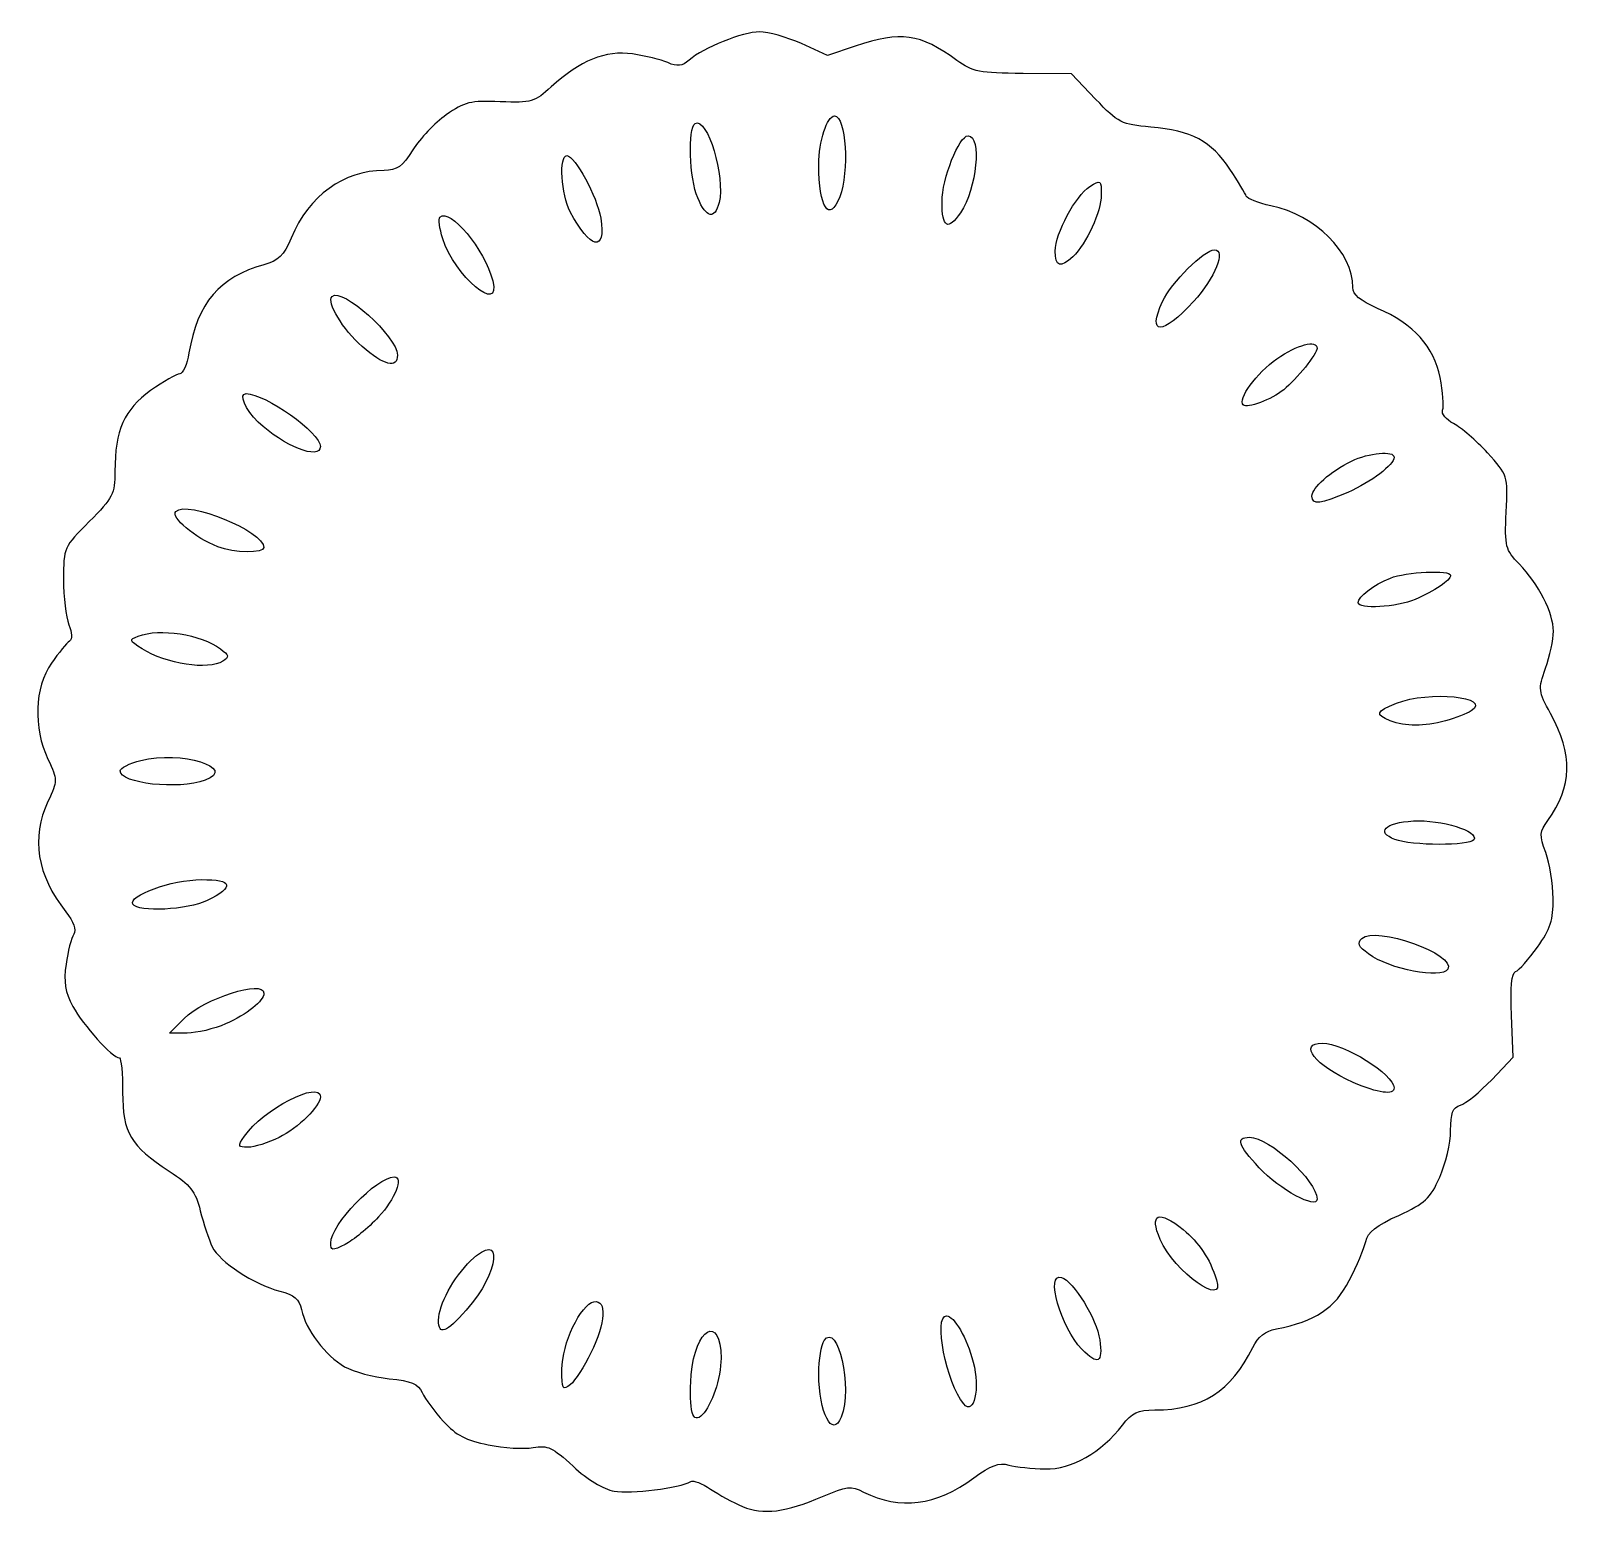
# Model space of a CAD drawing. Header units: centimetres. Extents: x -12.2 to 1.4, y -12.8 to 0.2.
import ezdxf

# ---------------------------------------------------------------- set-up
doc = ezdxf.new("R2010")
doc.units = ezdxf.units.CM
doc.header["$MEASUREMENT"] = 0
doc.layers.add('Layer 1', color=7, linetype='Continuous')

msp = doc.modelspace()

# ---------------------------------------------------------------- linework, layer by layer
at = {"layer": 'Layer 1'}
for points, knots in [([(-5.91981, -12.75681), (-6.00193, -12.72242), (-6.12834, -12.65358), (-6.20074, -12.60382), (-6.20074, -12.60382), (-6.27313, -12.55407), (-6.35118, -12.52458), (-6.37419, -12.53831), (-6.37419, -12.53831), (-6.46786, -12.59418), (-6.90007, -12.64817), (-7.04444, -12.62202), (-7.04444, -12.62202), (-7.13947, -12.60482), (-7.27808, -12.52088), (-7.40444, -12.40401), (-7.40444, -12.40401), (-7.58418, -12.23778), (-7.62801, -12.21725), (-7.75431, -12.24012), (-7.75431, -12.24012), (-7.83372, -12.2545), (-8.0111, -12.24374), (-8.1485, -12.21621), (-8.1485, -12.21621), (-8.34365, -12.1771), (-8.4291, -12.1323), (-8.53906, -12.01142), (-8.53906, -12.01142), (-8.61648, -11.92632), (-8.70055, -11.81276), (-8.7259, -11.75908), (-8.7259, -11.75908), (-8.76288, -11.68072), (-8.82026, -11.65666), (-9.01674, -11.63708), (-9.01674, -11.63708), (-9.15137, -11.62367), (-9.32642, -11.57611), (-9.40575, -11.53139), (-9.40575, -11.53139), (-9.5717, -11.43784), (-9.74802, -11.20492), (-9.78411, -11.03155), (-9.78411, -11.03155), (-9.80334, -10.93921), (-9.8458, -10.90276), (-9.97251, -10.86983), (-9.97251, -10.86983), (-10.20122, -10.81039), (-10.4999, -10.61436), (-10.56484, -10.48108), (-10.56484, -10.48108), (-10.59487, -10.41944), (-10.64212, -10.27766), (-10.66983, -10.16603), (-10.66983, -10.16603), (-10.71257, -9.99385), (-10.75387, -9.94113), (-10.94197, -9.81858), (-10.94197, -9.81858), (-11.28293, -9.59643), (-11.34978, -9.48334), (-11.35, -9.12832), (-11.35, -9.12832), (-11.3501, -8.96276), (-11.36297, -8.82728), (-11.37859, -8.82725), (-11.37859, -8.82725), (-11.43806, -8.82713), (-11.69941, -8.53776), (-11.78515, -8.3771), (-11.78515, -8.3771), (-11.85454, -8.24707), (-11.86817, -8.1635), (-11.8457, -8.00585), (-11.8457, -8.00585), (-11.82976, -7.89396), (-11.79948, -7.77549), (-11.77841, -7.74259), (-11.77841, -7.74259), (-11.75326, -7.70332), (-11.77699, -7.63609), (-11.84748, -7.54689), (-11.84748, -7.54689), (-12.10106, -7.226), (-12.15396, -6.8988), (-12.00386, -6.57963), (-12.00386, -6.57963), (-11.91811, -6.39731), (-11.91811, -6.39279), (-12.00386, -6.21046), (-12.00386, -6.21046), (-12.13479, -5.93205), (-12.12251, -5.58124), (-11.97444, -5.36962), (-11.97444, -5.36962), (-11.90943, -5.27671), (-11.83777, -5.18929), (-11.8152, -5.17537), (-11.8152, -5.17537), (-11.7909, -5.16037), (-11.79322, -5.10169), (-11.82091, -5.03139), (-11.82091, -5.03139), (-11.84662, -4.96613), (-11.86765, -4.7869), (-11.86765, -4.63311), (-11.86765, -4.63311), (-11.86765, -4.35656), (-11.86518, -4.35102), (-11.64267, -4.1282), (-11.64267, -4.1282), (-11.4345, -3.91975), (-11.41768, -3.88684), (-11.41768, -3.68821), (-11.41768, -3.68821), (-11.41768, -3.33035), (-11.33535, -3.14412), (-11.10501, -2.98094), (-11.10501, -2.98094), (-10.99237, -2.90113), (-10.87749, -2.83536), (-10.84971, -2.83476), (-10.84971, -2.83476), (-10.82194, -2.83417), (-10.78559, -2.75145), (-10.76894, -2.65095), (-10.76894, -2.65095), (-10.69674, -2.21513), (-10.4981, -1.98132), (-10.11276, -1.87858), (-10.11276, -1.87858), (-9.98458, -1.8444), (-9.94012, -1.80084), (-9.87392, -1.64457), (-9.87392, -1.64457), (-9.71541, -1.27042), (-9.41934, -1.05485), (-9.05985, -1.05184), (-9.05985, -1.05184), (-8.94518, -1.05088), (-8.90029, -1.0188), (-8.80783, -0.8718), (-8.80783, -0.8718), (-8.74596, -0.77342), (-8.61434, -0.63566), (-8.51535, -0.56565), (-8.51535, -0.56565), (-8.35387, -0.45146), (-8.30528, -0.43957), (-8.04288, -0.45), (-8.04288, -0.45), (-7.76677, -0.46096), (-7.74174, -0.45367), (-7.59583, -0.31978), (-7.59583, -0.31978), (-7.34412, -0.08881), (-7.1188, 0.00223), (-6.88323, -0.03187), (-6.88323, -0.03187), (-6.77213, -0.04795), (-6.63333, -0.08217), (-6.57478, -0.10792), (-6.57478, -0.10792), (-6.49088, -0.14482), (-6.45145, -0.13998), (-6.3886, -0.08508), (-6.3886, -0.08508), (-6.26428, 0.02351), (-5.91964, 0.1611), (-5.77051, 0.16169), (-5.77051, 0.16169), (-5.69626, 0.16198), (-5.53193, 0.11566), (-5.40532, 0.05877), (-5.40532, 0.05877), (-5.40532, 0.05877), (-5.17513, -0.04469), (-5.17513, -0.04469), (-5.17513, -0.04469), (-5.17513, -0.04469), (-4.93285, 0.03606), (-4.93285, 0.03606), (-4.93285, 0.03606), (-4.52873, 0.17074), (-4.37151, 0.14871), (-4.04218, -0.08875), (-4.04218, -0.08875), (-3.90416, -0.18827), (-3.84611, -0.19971), (-3.46363, -0.20273), (-3.46363, -0.20273), (-3.46363, -0.20273), (-3.0385, -0.2061), (-3.0385, -0.2061), (-3.0385, -0.2061), (-3.0385, -0.2061), (-2.82777, -0.42725), (-2.82777, -0.42725), (-2.82777, -0.42725), (-2.62827, -0.63662), (-2.60252, -0.64968), (-2.34493, -0.67223), (-2.34493, -0.67223), (-1.98809, -0.70346), (-1.81181, -0.79697), (-1.6524, -1.03958), (-1.6524, -1.03958), (-1.58051, -1.149), (-1.51549, -1.25647), (-1.50791, -1.27841), (-1.50791, -1.27841), (-1.50033, -1.30035), (-1.40338, -1.33775), (-1.29246, -1.36151), (-1.29246, -1.36151), (-0.89837, -1.44595), (-0.57772, -1.76529), (-0.5743, -2.07676), (-0.5743, -2.07676), (-0.57359, -2.14177), (-0.5135, -2.19283), (-0.35771, -2.26078), (-0.35771, -2.26078), (-0.04108, -2.3989), (0.13629, -2.59539), (0.1897, -2.86721), (0.1897, -2.86721), (0.21414, -2.99164), (0.22387, -3.11928), (0.21132, -3.15085), (0.21132, -3.15085), (0.19848, -3.18316), (0.24075, -3.23526), (0.30799, -3.26999), (0.30799, -3.26999), (0.3737, -3.30394), (0.50747, -3.41943), (0.60525, -3.52664), (0.60525, -3.52664), (0.7825, -3.721), (0.78298, -3.72252), (0.76857, -4.0449), (0.76857, -4.0449), (0.75497, -4.34894), (0.76169, -4.37606), (0.88118, -4.49934), (0.88118, -4.49934), (1.05213, -4.67571), (1.18158, -4.92974), (1.18158, -5.08886), (1.18158, -5.08886), (1.18158, -5.16064), (1.15094, -5.30648), (1.11349, -5.41295), (1.11349, -5.41295), (1.04797, -5.59922), (1.04962, -5.61419), (1.15728, -5.80962), (1.15728, -5.80962), (1.35481, -6.16819), (1.34747, -6.45023), (1.13292, -6.74571), (1.13292, -6.74571), (1.05967, -6.84658), (1.05789, -6.87413), (1.11469, -7.02801), (1.11469, -7.02801), (1.14931, -7.12179), (1.17852, -7.30249), (1.17961, -7.42957), (1.17961, -7.42957), (1.18122, -7.61866), (1.15629, -7.69609), (1.04233, -7.85597), (1.04233, -7.85597), (0.96575, -7.96341), (0.87969, -8.05997), (0.85109, -8.07056), (0.85109, -8.07056), (0.81569, -8.08367), (0.80412, -8.20626), (0.81481, -8.4548), (0.81481, -8.4548), (0.81481, -8.4548), (0.83052, -8.8198), (0.83052, -8.8198), (0.83052, -8.8198), (0.83052, -8.8198), (0.64192, -9.01728), (0.64192, -9.01728), (0.64192, -9.01728), (0.5382, -9.1259), (0.4147, -9.2266), (0.36748, -9.24106), (0.36748, -9.24106), (0.29978, -9.2618), (0.28164, -9.30865), (0.28164, -9.46268), (0.28164, -9.46268), (0.28164, -9.57011), (0.23873, -9.75426), (0.18629, -9.87191), (0.18629, -9.87191), (0.10241, -10.06013), (0.05926, -10.10022), (-0.17293, -10.2057), (-0.17293, -10.2057), (-0.3684, -10.29449), (-0.44327, -10.35373), (-0.46168, -10.43415), (-0.46168, -10.43415), (-0.47536, -10.49387), (-0.54045, -10.64814), (-0.60633, -10.77699), (-0.60633, -10.77699), (-0.7306, -11.02002), (-0.90261, -11.13398), (-1.24485, -11.20005), (-1.24485, -11.20005), (-1.34313, -11.21902), (-1.40449, -11.26768), (-1.452, -11.3643), (-1.452, -11.3643), (-1.64013, -11.74697), (-1.89578, -11.91002), (-2.3085, -11.91057), (-2.3085, -11.91057), (-2.4597, -11.91077), (-2.50871, -11.93357), (-2.59219, -12.04255), (-2.59219, -12.04255), (-2.7774, -12.28434), (-3.03763, -12.43249), (-3.26866, -12.42766), (-3.26866, -12.42766), (-3.3825, -12.42528), (-3.52627, -12.40968), (-3.58814, -12.393), (-3.58814, -12.393), (-3.67528, -12.3695), (-3.74413, -12.39467), (-3.89365, -12.50467), (-3.89365, -12.50467), (-4.2261, -12.74927), (-4.54114, -12.79005), (-4.8595, -12.62968), (-4.8595, -12.62968), (-4.97213, -12.57294), (-5.00493, -12.5765), (-5.21948, -12.66882), (-5.21948, -12.66882), (-5.54123, -12.80726), (-5.73977, -12.8322), (-5.91981, -12.75681)], [0, 0, 0, 0, 0.01111111, 0.01111111, 0.01111111, 0.01111111, 0.02222222, 0.02222222, 0.02222222, 0.02222222, 0.03333333, 0.03333333, 0.03333333, 0.03333333, 0.04444444, 0.04444444, 0.04444444, 0.04444444, 0.05555556, 0.05555556, 0.05555556, 0.05555556, 0.06666667, 0.06666667, 0.06666667, 0.06666667, 0.07777778, 0.07777778, 0.07777778, 0.07777778, 0.08888889, 0.08888889, 0.08888889, 0.08888889, 0.1, 0.1, 0.1, 0.1, 0.11111111, 0.11111111, 0.11111111, 0.11111111, 0.12222222, 0.12222222, 0.12222222, 0.12222222, 0.13333333, 0.13333333, 0.13333333, 0.13333333, 0.14444444, 0.14444444, 0.14444444, 0.14444444, 0.15555556, 0.15555556, 0.15555556, 0.15555556, 0.16666667, 0.16666667, 0.16666667, 0.16666667, 0.17777778, 0.17777778, 0.17777778, 0.17777778, 0.18888889, 0.18888889, 0.18888889, 0.18888889, 0.2, 0.2, 0.2, 0.2, 0.21111111, 0.21111111, 0.21111111, 0.21111111, 0.22222222, 0.22222222, 0.22222222, 0.22222222, 0.23333333, 0.23333333, 0.23333333, 0.23333333, 0.24444444, 0.24444444, 0.24444444, 0.24444444, 0.25555556, 0.25555556, 0.25555556, 0.25555556, 0.26666667, 0.26666667, 0.26666667, 0.26666667, 0.27777778, 0.27777778, 0.27777778, 0.27777778, 0.28888889, 0.28888889, 0.28888889, 0.28888889, 0.3, 0.3, 0.3, 0.3, 0.31111111, 0.31111111, 0.31111111, 0.31111111, 0.32222222, 0.32222222, 0.32222222, 0.32222222, 0.33333333, 0.33333333, 0.33333333, 0.33333333, 0.34444444, 0.34444444, 0.34444444, 0.34444444, 0.35555556, 0.35555556, 0.35555556, 0.35555556, 0.36666667, 0.36666667, 0.36666667, 0.36666667, 0.37777778, 0.37777778, 0.37777778, 0.37777778, 0.38888889, 0.38888889, 0.38888889, 0.38888889, 0.4, 0.4, 0.4, 0.4, 0.41111111, 0.41111111, 0.41111111, 0.41111111, 0.42222222, 0.42222222, 0.42222222, 0.42222222, 0.43333333, 0.43333333, 0.43333333, 0.43333333, 0.44444444, 0.44444444, 0.44444444, 0.44444444, 0.45555556, 0.45555556, 0.45555556, 0.45555556, 0.46666667, 0.46666667, 0.46666667, 0.46666667, 0.47777778, 0.47777778, 0.47777778, 0.47777778, 0.48888889, 0.48888889, 0.48888889, 0.48888889, 0.5, 0.5, 0.5, 0.5, 0.51111111, 0.51111111, 0.51111111, 0.51111111, 0.52222222, 0.52222222, 0.52222222, 0.52222222, 0.53333333, 0.53333333, 0.53333333, 0.53333333, 0.54444444, 0.54444444, 0.54444444, 0.54444444, 0.55555556, 0.55555556, 0.55555556, 0.55555556, 0.56666667, 0.56666667, 0.56666667, 0.56666667, 0.57777778, 0.57777778, 0.57777778, 0.57777778, 0.58888889, 0.58888889, 0.58888889, 0.58888889, 0.6, 0.6, 0.6, 0.6, 0.61111111, 0.61111111, 0.61111111, 0.61111111, 0.62222222, 0.62222222, 0.62222222, 0.62222222, 0.63333333, 0.63333333, 0.63333333, 0.63333333, 0.64444444, 0.64444444, 0.64444444, 0.64444444, 0.65555556, 0.65555556, 0.65555556, 0.65555556, 0.66666667, 0.66666667, 0.66666667, 0.66666667, 0.67777778, 0.67777778, 0.67777778, 0.67777778, 0.68888889, 0.68888889, 0.68888889, 0.68888889, 0.7, 0.7, 0.7, 0.7, 0.71111111, 0.71111111, 0.71111111, 0.71111111, 0.72222222, 0.72222222, 0.72222222, 0.72222222, 0.73333333, 0.73333333, 0.73333333, 0.73333333, 0.74444444, 0.74444444, 0.74444444, 0.74444444, 0.75555556, 0.75555556, 0.75555556, 0.75555556, 0.76666667, 0.76666667, 0.76666667, 0.76666667, 0.77777778, 0.77777778, 0.77777778, 0.77777778, 0.78888889, 0.78888889, 0.78888889, 0.78888889, 0.8, 0.8, 0.8, 0.8, 0.81111111, 0.81111111, 0.81111111, 0.81111111, 0.82222222, 0.82222222, 0.82222222, 0.82222222, 0.83333333, 0.83333333, 0.83333333, 0.83333333, 0.84444444, 0.84444444, 0.84444444, 0.84444444, 0.85555556, 0.85555556, 0.85555556, 0.85555556, 0.86666667, 0.86666667, 0.86666667, 0.86666667, 0.87777778, 0.87777778, 0.87777778, 0.87777778, 0.88888889, 0.88888889, 0.88888889, 0.88888889, 0.9, 0.9, 0.9, 0.9, 0.91111111, 0.91111111, 0.91111111, 0.91111111, 0.92222222, 0.92222222, 0.92222222, 0.92222222, 0.93333333, 0.93333333, 0.93333333, 0.93333333, 0.94444444, 0.94444444, 0.94444444, 0.94444444, 0.95555556, 0.95555556, 0.95555556, 0.95555556, 0.96666667, 0.96666667, 0.96666667, 0.96666667, 0.97777778, 0.97777778, 0.97777778, 0.97777778, 1, 1, 1, 1]), ([(-6.12593, -1.33326), (-6.06856, -1.11262), (-6.2298, -0.57886), (-6.33489, -0.64155), (-6.33489, -0.64155), (-6.40104, -0.68101), (-6.386, -1.12412), (-6.31277, -1.29327), (-6.31277, -1.29327), (-6.23562, -1.4715), (-6.16577, -1.48645), (-6.12593, -1.33326)], [0, 0, 0, 0, 0.25, 0.25, 0.25, 0.25, 0.5, 0.5, 0.5, 0.5, 1, 1, 1, 1]), ([(-5.06915, -1.28198), (-4.98349, -1.06451), (-5.01444, -0.57526), (-5.11386, -0.57526), (-5.11386, -0.57526), (-5.1805, -0.57526), (-5.25304, -0.79801), (-5.25243, -1.00076), (-5.25243, -1.00076), (-5.25129, -1.37941), (-5.16169, -1.5169), (-5.06915, -1.28198)], [0, 0, 0, 0, 0.25, 0.25, 0.25, 0.25, 0.5, 0.5, 0.5, 0.5, 1, 1, 1, 1]), ([(-4.01207, -1.42305), (-3.86845, -1.21149), (-3.82241, -0.74899), (-3.94496, -0.74899), (-3.94496, -0.74899), (-4.02459, -0.74899), (-4.1731, -1.12546), (-4.1731, -1.32731), (-4.1731, -1.32731), (-4.1731, -1.55391), (-4.12167, -1.58449), (-4.01207, -1.42305)], [0, 0, 0, 0, 0.25, 0.25, 0.25, 0.25, 0.5, 0.5, 0.5, 0.5, 1, 1, 1, 1]), ([(-7.16291, -1.47101), (-7.19454, -1.28005), (-7.38803, -0.92271), (-7.45981, -0.92271), (-7.45981, -0.92271), (-7.52972, -0.92271), (-7.50906, -1.26275), (-7.42999, -1.41347), (-7.42999, -1.41347), (-7.25707, -1.74307), (-7.11269, -1.77417), (-7.16291, -1.47101)], [0, 0, 0, 0, 0.25, 0.25, 0.25, 0.25, 0.5, 0.5, 0.5, 0.5, 1, 1, 1, 1]), ([(-3.0274, -1.80852), (-2.90702, -1.69233), (-2.77819, -1.41218), (-2.77819, -1.2666), (-2.77819, -1.2666), (-2.77819, -1.1344), (-2.78192, -1.13167), (-2.87823, -1.19339), (-2.87823, -1.19339), (-3.00445, -1.27428), (-3.18023, -1.60155), (-3.18189, -1.75876), (-3.18189, -1.75876), (-3.18333, -1.89408), (-3.13288, -1.91033), (-3.0274, -1.80852)], [0, 0, 0, 0, 0.2, 0.2, 0.2, 0.2, 0.4, 0.4, 0.4, 0.4, 0.6, 0.6, 0.6, 0.6, 1, 1, 1, 1]), ([(-8.10857, -2.01935), (-8.17914, -1.74261), (-8.48305, -1.37652), (-8.57141, -1.4618), (-8.57141, -1.4618), (-8.58563, -1.47553), (-8.57434, -1.56017), (-8.54633, -1.64991), (-8.54633, -1.64991), (-8.44463, -1.97565), (-8.03062, -2.32505), (-8.10857, -2.01935)], [0, 0, 0, 0, 0.25, 0.25, 0.25, 0.25, 0.5, 0.5, 0.5, 0.5, 1, 1, 1, 1]), ([(-1.97139, -2.20077), (-1.78146, -1.99198), (-1.68191, -1.74791), (-1.78668, -1.74791), (-1.78668, -1.74791), (-1.87625, -1.74791), (-2.16529, -2.03581), (-2.24221, -2.20164), (-2.24221, -2.20164), (-2.38034, -2.49942), (-2.24266, -2.49898), (-1.97139, -2.20077)], [0, 0, 0, 0, 0.25, 0.25, 0.25, 0.25, 0.5, 0.5, 0.5, 0.5, 1, 1, 1, 1]), ([(-8.94282, -2.66986), (-8.94282, -2.50871), (-9.42901, -2.0724), (-9.51553, -2.15591), (-9.51553, -2.15591), (-9.56627, -2.20488), (-9.42052, -2.44776), (-9.25242, -2.59435), (-9.25242, -2.59435), (-9.0613, -2.761), (-8.94282, -2.7899), (-8.94282, -2.66986)], [0, 0, 0, 0, 0.25, 0.25, 0.25, 0.25, 0.5, 0.5, 0.5, 0.5, 1, 1, 1, 1]), ([(-1.18039, -2.97301), (-1.06439, -2.87781), (-0.8883, -2.65937), (-0.8883, -2.61067), (-0.8883, -2.61067), (-0.8883, -2.53258), (-1.06158, -2.57785), (-1.23991, -2.70254), (-1.23991, -2.70254), (-1.41779, -2.82691), (-1.58622, -3.05763), (-1.53514, -3.10694), (-1.53514, -3.10694), (-1.50004, -3.14082), (-1.28673, -3.06029), (-1.18039, -2.97301)], [0, 0, 0, 0, 0.2, 0.2, 0.2, 0.2, 0.4, 0.4, 0.4, 0.4, 0.6, 0.6, 0.6, 0.6, 1, 1, 1, 1]), ([(-9.61778, -3.47196), (-9.61778, -3.35034), (-10.09837, -3.00741), (-10.2688, -3.00741), (-10.2688, -3.00741), (-10.33647, -3.00741), (-10.27718, -3.14605), (-10.16194, -3.25728), (-10.16194, -3.25728), (-9.9465, -3.46522), (-9.61778, -3.5949), (-9.61778, -3.47196)], [0, 0, 0, 0, 0.25, 0.25, 0.25, 0.25, 0.5, 0.5, 0.5, 0.5, 1, 1, 1, 1]), ([(-0.61831, -3.87239), (-0.41381, -3.7829), (-0.21334, -3.63046), (-0.21334, -3.56445), (-0.21334, -3.56445), (-0.21334, -3.50415), (-0.43441, -3.5245), (-0.5868, -3.59881), (-0.5868, -3.59881), (-0.77193, -3.6891), (-0.93329, -3.83184), (-0.93329, -3.90532), (-0.93329, -3.90532), (-0.93329, -3.98441), (-0.85579, -3.9763), (-0.61831, -3.87239)], [0, 0, 0, 0, 0.2, 0.2, 0.2, 0.2, 0.4, 0.4, 0.4, 0.4, 0.6, 0.6, 0.6, 0.6, 1, 1, 1, 1]), ([(-10.11276, -4.35599), (-10.11276, -4.21309), (-10.7806, -3.93865), (-10.88444, -4.03888), (-10.88444, -4.03888), (-10.93454, -4.08724), (-10.71449, -4.27258), (-10.51639, -4.34889), (-10.51639, -4.34889), (-10.37216, -4.40445), (-10.11276, -4.40901), (-10.11276, -4.35599)], [0, 0, 0, 0, 0.25, 0.25, 0.25, 0.25, 0.5, 0.5, 0.5, 0.5, 1, 1, 1, 1]), ([(-0.02759, -4.81053), (0.13899, -4.7398), (0.28164, -4.64209), (0.28164, -4.59872), (0.28164, -4.59872), (0.28164, -4.55057), (-0.11345, -4.5686), (-0.24496, -4.62276), (-0.24496, -4.62276), (-0.39332, -4.68386), (-0.52832, -4.78652), (-0.52832, -4.83825), (-0.52832, -4.83825), (-0.52832, -4.89852), (-0.19081, -4.87983), (-0.02759, -4.81053)], [0, 0, 0, 0, 0.2, 0.2, 0.2, 0.2, 0.4, 0.4, 0.4, 0.4, 0.6, 0.6, 0.6, 0.6, 1, 1, 1, 1]), ([(-10.47273, -5.35121), (-10.41435, -5.3135), (-10.4171, -5.29888), (-10.49315, -5.24289), (-10.49315, -5.24289), (-10.66729, -5.11469), (-11.02312, -5.05969), (-11.21351, -5.13154), (-11.21351, -5.13154), (-11.29631, -5.16279), (-11.29414, -5.16973), (-11.17863, -5.24278), (-11.17863, -5.24278), (-10.96821, -5.37585), (-10.59876, -5.4326), (-10.47273, -5.35121)], [0, 0, 0, 0, 0.2, 0.2, 0.2, 0.2, 0.4, 0.4, 0.4, 0.4, 0.6, 0.6, 0.6, 0.6, 1, 1, 1, 1]), ([(0.23664, -5.87347), (0.32326, -5.84963), (0.4245, -5.81066), (0.46162, -5.78685), (0.46162, -5.78685), (0.65284, -5.66426), (0.08881, -5.60629), (-0.19228, -5.71965), (-0.19228, -5.71965), (-0.37507, -5.79336), (-0.38436, -5.81926), (-0.24708, -5.87252), (-0.24708, -5.87252), (-0.11085, -5.92537), (0.04694, -5.92568), (0.23664, -5.87347)], [0, 0, 0, 0, 0.2, 0.2, 0.2, 0.2, 0.4, 0.4, 0.4, 0.4, 0.6, 0.6, 0.6, 0.6, 1, 1, 1, 1]), ([(-10.62826, -6.39433), (-10.33553, -6.2869), (-10.84242, -6.13029), (-11.19025, -6.22069), (-11.19025, -6.22069), (-11.29059, -6.24677), (-11.37268, -6.28752), (-11.37268, -6.31126), (-11.37268, -6.31126), (-11.37268, -6.42344), (-10.86268, -6.48035), (-10.62826, -6.39433)], [0, 0, 0, 0, 0.25, 0.25, 0.25, 0.25, 0.5, 0.5, 0.5, 0.5, 1, 1, 1, 1]), ([(0.48471, -6.91531), (0.53281, -6.84019), (0.20061, -6.73727), (-0.04492, -6.75121), (-0.04492, -6.75121), (-0.29475, -6.7654), (-0.37626, -6.8476), (-0.20585, -6.91352), (-0.20585, -6.91352), (-0.06277, -6.96887), (0.44956, -6.9702), (0.48471, -6.91531)], [0, 0, 0, 0, 0.25, 0.25, 0.25, 0.25, 0.5, 0.5, 0.5, 0.5, 1, 1, 1, 1]), ([(-10.61041, -7.44819), (-10.36475, -7.32769), (-10.38216, -7.26352), (-10.66022, -7.26462), (-10.66022, -7.26462), (-10.91864, -7.26565), (-11.30842, -7.4055), (-11.26068, -7.48006), (-11.26068, -7.48006), (-11.21443, -7.55229), (-10.77913, -7.53095), (-10.61041, -7.44819)], [0, 0, 0, 0, 0.25, 0.25, 0.25, 0.25, 0.5, 0.5, 0.5, 0.5, 1, 1, 1, 1]), ([(0.25691, -8.04891), (0.33817, -7.92201), (-0.37844, -7.66605), (-0.49607, -7.77995), (-0.49607, -7.77995), (-0.53909, -7.82162), (-0.52673, -7.85063), (-0.43832, -7.91544), (-0.43832, -7.91544), (-0.25304, -8.05128), (0.19974, -8.1382), (0.25691, -8.04891)], [0, 0, 0, 0, 0.25, 0.25, 0.25, 0.25, 0.5, 0.5, 0.5, 0.5, 1, 1, 1, 1]), ([(-10.44879, -8.52858), (-10.25913, -8.44543), (-10.11276, -8.32821), (-10.11276, -8.25949), (-10.11276, -8.25949), (-10.11276, -8.13855), (-10.63682, -8.30506), (-10.81215, -8.4817), (-10.81215, -8.4817), (-10.81215, -8.4817), (-10.93955, -8.61004), (-10.93955, -8.61004), (-10.93955, -8.61004), (-10.93955, -8.61004), (-10.78489, -8.60909), (-10.78489, -8.60909), (-10.78489, -8.60909), (-10.69982, -8.60856), (-10.54858, -8.57233), (-10.44879, -8.52858)], [0, 0, 0, 0, 0.16666667, 0.16666667, 0.16666667, 0.16666667, 0.33333333, 0.33333333, 0.33333333, 0.33333333, 0.5, 0.5, 0.5, 0.5, 0.66666667, 0.66666667, 0.66666667, 0.66666667, 1, 1, 1, 1]), ([(-0.21334, -9.08778), (-0.21334, -8.97203), (-0.65548, -8.6969), (-0.84151, -8.6969), (-0.84151, -8.6969), (-1.05909, -8.6969), (-0.90331, -8.89618), (-0.5725, -9.04101), (-0.5725, -9.04101), (-0.35211, -9.1375), (-0.21334, -9.15557), (-0.21334, -9.08778)], [0, 0, 0, 0, 0.25, 0.25, 0.25, 0.25, 0.5, 0.5, 0.5, 0.5, 1, 1, 1, 1]), ([(-9.98022, -9.52331), (-9.8146, -9.44175), (-9.61778, -9.24924), (-9.61778, -9.16879), (-9.61778, -9.16879), (-9.61778, -9.01693), (-10.12372, -9.27764), (-10.28236, -9.51124), (-10.28236, -9.51124), (-10.34413, -9.60219), (-10.34199, -9.60896), (-10.25144, -9.60896), (-10.25144, -9.60896), (-10.19794, -9.60896), (-10.07589, -9.57041), (-9.98022, -9.52331)], [0, 0, 0, 0, 0.2, 0.2, 0.2, 0.2, 0.4, 0.4, 0.4, 0.4, 0.6, 0.6, 0.6, 0.6, 1, 1, 1, 1]), ([(-0.8883, -10.06283), (-0.8883, -9.903), (-1.30511, -9.52209), (-1.48001, -9.52209), (-1.48001, -9.52209), (-1.60355, -9.52209), (-1.58236, -9.58828), (-1.39452, -9.78914), (-1.39452, -9.78914), (-1.21499, -9.98109), (-0.8883, -10.15773), (-0.8883, -10.06283)], [0, 0, 0, 0, 0.25, 0.25, 0.25, 0.25, 0.5, 0.5, 0.5, 0.5, 1, 1, 1, 1]), ([(-9.10818, -10.21968), (-8.96395, -10.06559), (-8.88728, -9.86954), (-8.97126, -9.86954), (-8.97126, -9.86954), (-9.12614, -9.86954), (-9.52779, -10.28735), (-9.52779, -10.44846), (-9.52779, -10.44846), (-9.52779, -10.51654), (-9.5164, -10.51756), (-9.40067, -10.45979), (-9.40067, -10.45979), (-9.33075, -10.4249), (-9.19913, -10.31684), (-9.10818, -10.21968)], [0, 0, 0, 0, 0.2, 0.2, 0.2, 0.2, 0.4, 0.4, 0.4, 0.4, 0.6, 0.6, 0.6, 0.6, 1, 1, 1, 1]), ([(-1.76841, -10.77074), (-1.82823, -10.58359), (-1.92091, -10.44376), (-2.06006, -10.33075), (-2.06006, -10.33075), (-2.27734, -10.15429), (-2.3606, -10.19019), (-2.26153, -10.41761), (-2.26153, -10.41761), (-2.13809, -10.70097), (-1.68761, -11.02357), (-1.76841, -10.77074)], [0, 0, 0, 0, 0.25, 0.25, 0.25, 0.25, 0.5, 0.5, 0.5, 0.5, 1, 1, 1, 1]), ([(-8.3402, -11.03587), (-8.04575, -10.70385), (-8.01042, -10.32264), (-8.3, -10.60214), (-8.3, -10.60214), (-8.45288, -10.74971), (-8.58285, -10.98983), (-8.58285, -11.12476), (-8.58285, -11.12476), (-8.58285, -11.26022), (-8.51813, -11.23651), (-8.3402, -11.03587)], [0, 0, 0, 0, 0.25, 0.25, 0.25, 0.25, 0.5, 0.5, 0.5, 0.5, 1, 1, 1, 1]), ([(-2.79148, -11.29557), (-2.81657, -11.11499), (-3.0204, -10.78277), (-3.12691, -10.74884), (-3.12691, -10.74884), (-3.27093, -10.70298), (-3.13314, -11.18816), (-2.94818, -11.37819), (-2.94818, -11.37819), (-2.80696, -11.52328), (-2.76305, -11.50013), (-2.79148, -11.29557)], [0, 0, 0, 0, 0.25, 0.25, 0.25, 0.25, 0.5, 0.5, 0.5, 0.5, 1, 1, 1, 1]), ([(-7.2487, -11.41135), (-7.11953, -11.14394), (-7.1074, -10.94262), (-7.22168, -10.963), (-7.22168, -10.963), (-7.33776, -10.9837), (-7.50291, -11.33203), (-7.50291, -11.55617), (-7.50291, -11.55617), (-7.50291, -11.7296), (-7.49585, -11.74208), (-7.42825, -11.68812), (-7.42825, -11.68812), (-7.38719, -11.65533), (-7.30639, -11.53079), (-7.2487, -11.41135)], [0, 0, 0, 0, 0.2, 0.2, 0.2, 0.2, 0.4, 0.4, 0.4, 0.4, 0.6, 0.6, 0.6, 0.6, 1, 1, 1, 1]), ([(-6.1589, -11.74146), (-6.1309, -11.66027), (-6.1083, -11.53323), (-6.10868, -11.45916), (-6.10868, -11.45916), (-6.1107, -11.06424), (-6.3381, -11.19092), (-6.36907, -11.60422), (-6.36907, -11.60422), (-6.39295, -11.92289), (-6.35856, -12.04298), (-6.26974, -11.9511), (-6.26974, -11.9511), (-6.23678, -11.917), (-6.1869, -11.82266), (-6.1589, -11.74146)], [0, 0, 0, 0, 0.2, 0.2, 0.2, 0.2, 0.4, 0.4, 0.4, 0.4, 0.6, 0.6, 0.6, 0.6, 1, 1, 1, 1]), ([(-5.05537, -11.97241), (-4.95461, -11.71897), (-5.08734, -11.13089), (-5.2065, -11.30277), (-5.2065, -11.30277), (-5.23134, -11.33861), (-5.25197, -11.46926), (-5.25235, -11.59311), (-5.25235, -11.59311), (-5.2534, -11.93451), (-5.1327, -12.16692), (-5.05537, -11.97241)], [0, 0, 0, 0, 0.25, 0.25, 0.25, 0.25, 0.5, 0.5, 0.5, 0.5, 1, 1, 1, 1]), ([(-3.90016, -11.49156), (-3.95485, -11.28193), (-4.06759, -11.08562), (-4.13328, -11.08562), (-4.13328, -11.08562), (-4.25143, -11.08562), (-4.13539, -11.6802), (-3.98255, -11.85795), (-3.98255, -11.85795), (-3.89221, -11.96301), (-3.83896, -11.72617), (-3.90016, -11.49156)], [0, 0, 0, 0, 0.25, 0.25, 0.25, 0.25, 0.5, 0.5, 0.5, 0.5, 1, 1, 1, 1])]:
    msp.add_open_spline(points, degree=3, knots=knots, dxfattribs=at)

doc.saveas('drawing.dxf')
